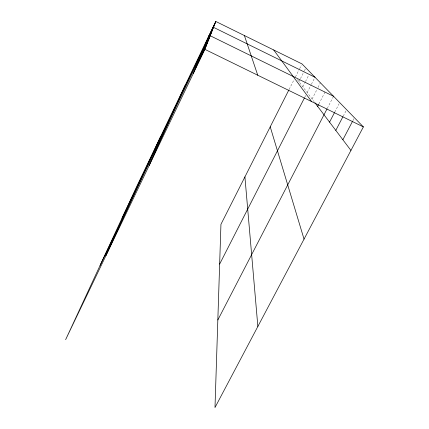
<?xml version="1.0" encoding="UTF-8"?>
<svg xmlns="http://www.w3.org/2000/svg" width="429" height="429" viewBox="0 0 429 429"><rect width="100%" height="100%" fill="white"/><g stroke="black" fill="none" stroke-linecap="round" stroke-linejoin="round"><path stroke-width="0.32" stroke-dasharray="2.15 1.61" d="M289.119 89.436L294.219 79.344M295.415 76.973L299.313 69.262M299.614 68.667L301.415 65.106M298.927 81.617L300.139 79.231M300.439 78.636L304.07 71.471M304.37 70.876L305.882 67.895M302.826 86.776L305.18 82.148M305.475 81.569L308.714 75.204M304.756 97.297L305.668 95.517M307.185 92.541L311.089 84.894M311.39 84.304L314.993 77.241M312.087 99.029L316.838 89.752M318.028 87.436L320.404 82.797M318.87 103.99L325.311 91.474M327.273 108.419L333.253 96.863M334.776 112.066L339.082 103.78M343.211 116.195L346.3 110.28M352.911 120.619L354.134 118.302M297.367 79.553L314.071 101.652"/><path stroke-width="0.64" d="M215.782 21.45L137.489 184.867L65.621 339.666L204.89 49.356L215.782 21.45L302.011 63.921L363.379 126.898L214.988 407.55L220.946 224.324L288.819 90.026M193.2 73.718L209.411 34.749M149.163 165.524L185.076 85.537M105.829 255.856L160.634 136.561M208.392 37.2L215.101 23.198M207.261 39.918L214.339 25.145M121.97 218.291L213.492 27.322L314.993 77.241M204.569 46.391L212.532 29.773M202.949 50.279L211.449 32.556M100.086 265.433L210.205 35.741L333.548 96.289M199.474 58.639L209.111 38.54M197.646 63.031L207.883 41.688M195.57 68.018L206.483 45.265M219.653 264.087L304.456 97.892M317.642 106.376L318.565 104.585M217.835 319.975L326.978 108.993M329.547 122.126L334.47 112.655M335.794 130.389L342.9 116.785M342.868 139.747L352.611 121.203M204.89 49.356L363.379 126.898M314.865 102.703L350.938 150.423M273.718 49.984L311.626 101.576M244.401 35.548L257.743 75.214M270.227 126.818L304.038 239.125M244.916 176.904L257.861 326.464"/></g></svg>
